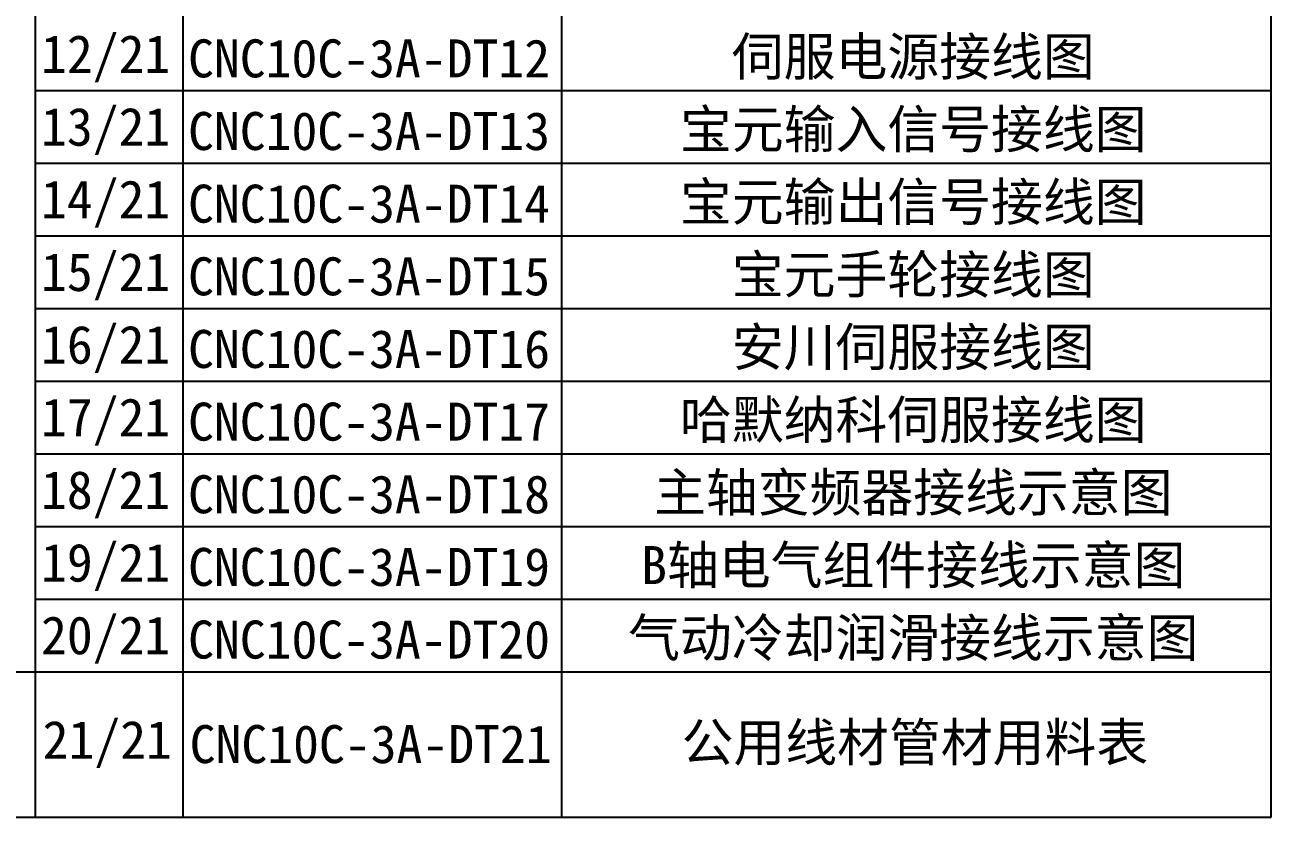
# Model space of a CAD drawing. Header units: millimetres. Extents: x 547 to 2149, y 622 to 1790.
# Drawn here: x 984.9 to 1083.3, y 666.2 to 728.7 of the extents above; entities that cross this region are included whole.
import ezdxf

# ---------------------------------------------------------------- set-up
doc = ezdxf.new("R2010")
doc.units = ezdxf.units.MM
doc.layers.add('中文标注', color=3, linetype='Continuous')
doc.layers.add('元器件与线路', color=7, linetype='Continuous')
doc.styles.get("Standard").update_dxf_attribs({"font": 'txt', "bigfont": 'gbcbig.shx'})

msp = doc.modelspace()

# ---------------------------------------------------------------- linework, layer by layer
at = {"layer": '元器件与线路'}
for p, q in [((1083.255, 666.176), (1083.255, 811.028)), ((985.694, 803.759), (985.694, 666.176)), ((997.344, 803.759), (997.344, 666.176)), ((1027.276, 666.176), (1027.276, 803.759)), ((985.694, 723.503), (1083.255, 723.503)), ((985.694, 717.77), (1083.255, 717.77)), ((985.694, 712.037), (1083.255, 712.037)), ((985.694, 706.305), (1083.255, 706.305)), ((985.694, 700.572), (1083.255, 700.572)), ((985.694, 694.84), (1083.255, 694.84)), ((985.694, 689.107), (1083.255, 689.107)), ((985.694, 683.374), (1083.255, 683.374)), ((985.694, 683.374), (1083.255, 683.374)), ((955.763, 677.642), (1083.255, 677.642)), ((955.763, 666.176), (1083.255, 666.176))]:
    msp.add_line(p, q, dxfattribs=at)

# ---------------------------------------------------------------- texts
at = {"layer": '中文标注', "char_height": 3, "attachment_point": 5}
for s, insert, width in [('{\\fSimSun|b0|i0|c134|p2;12/21}', (991.266, 726.02), 11.65), ('{\\fSimSun|b0|i0|c134|p2;伺服电源接线图}', (1055.012, 726.02), 55.97967), ('{\\fSimSun|b0|i0|c134|p2;CNC10C-3A-DT12}', (1012.057, 726.02), 29.93151), ('{\\fSimSun|b0|i0|c134|p2;13/21}', (991.266, 720.288), 11.65), ('{\\fSimSun|b0|i0|c134|p2;宝元输入信号接线图}', (1055.012, 720.288), 55.97967), ('{\\fSimSun|b0|i0|c134|p2;CNC10C-3A-DT13}', (1012.057, 720.288), 29.93151), ('{\\fSimSun|b0|i0|c134|p2;14/21}', (991.266, 714.555), 11.65), ('{\\fSimSun|b0|i0|c134|p2;CNC10C-3A-DT14}', (1012.057, 714.555), 29.93151), ('{\\fSimSun|b0|i0|c134|p2;宝元输出信号接线图}', (1055.012, 714.555), 55.97967), ('{\\fSimSun|b0|i0|c134|p2;15/21}', (991.266, 708.822), 11.65), ('{\\fSimSun|b0|i0|c134|p2;CNC10C-3A-DT15}', (1012.057, 708.822), 29.93151), ('{\\fSimSun|b0|i0|c134|p2;宝元手轮接线图}', (1055.012, 708.822), 55.97967), ('{\\fSimSun|b0|i0|c134|p2;16/21}', (991.266, 703.09), 11.65), ('{\\fSimSun|b0|i0|c134|p2;CNC10C-3A-DT16}', (1012.057, 703.09), 29.93151), ('{\\fSimSun|b0|i0|c134|p2;安川伺服接线图}', (1055.012, 703.09), 55.97967), ('{\\fSimSun|b0|i0|c134|p2;17/21}', (991.266, 697.357), 11.65), ('{\\fSimSun|b0|i0|c134|p2;哈默纳科伺服接线图}', (1055.012, 697.357), 55.97967), ('{\\fSimSun|b0|i0|c134|p2;CNC10C-3A-DT17}', (1012.057, 697.357), 29.93151), ('{\\fSimSun|b0|i0|c134|p2;18/21}', (991.266, 691.625), 11.65), ('{\\fSimSun|b0|i0|c134|p2;主轴变频器接线示意图}', (1055.012, 691.625), 55.97967), ('{\\fSimSun|b0|i0|c134|p2;CNC10C-3A-DT18}', (1012.057, 691.625), 29.93151), ('{\\fSimSun|b0|i0|c134|p2;19/21}', (991.266, 685.892), 11.65), ('{\\fSimSun|b0|i0|c134|p2;B轴电气组件接线示意图}', (1055.012, 685.892), 55.97967), ('{\\fSimSun|b0|i0|c134|p2;CNC10C-3A-DT19}', (1012.057, 685.892), 29.93151), ('{\\fSimSun|b0|i0|c134|p2;20/21}', (991.266, 680.159), 11.65), ('{\\fSimSun|b0|i0|c134|p2;CNC10C-3A-DT20}', (1012.057, 680.159), 29.93151), ('{\\fSimSun|b0|i0|c134|p2;气动冷却润滑接线示意图}', (1055.012, 680.159), 55.97967), ('{\\fSimSun|b0|i0|c134|p2;21/21}', (991.393, 671.909), 11.90333), ('{\\fSimSun|b0|i0|c134|p2;公用线材管材用料表}', (1055.139, 671.909), 56.233), ('{\\fSimSun|b0|i0|c134|p2;CNC10C-3A-DT21}', (1012.183, 671.909), 30.18485)]:
    msp.add_mtext(s, dxfattribs=dict(at, insert=insert, width=width))

doc.saveas('drawing.dxf')
